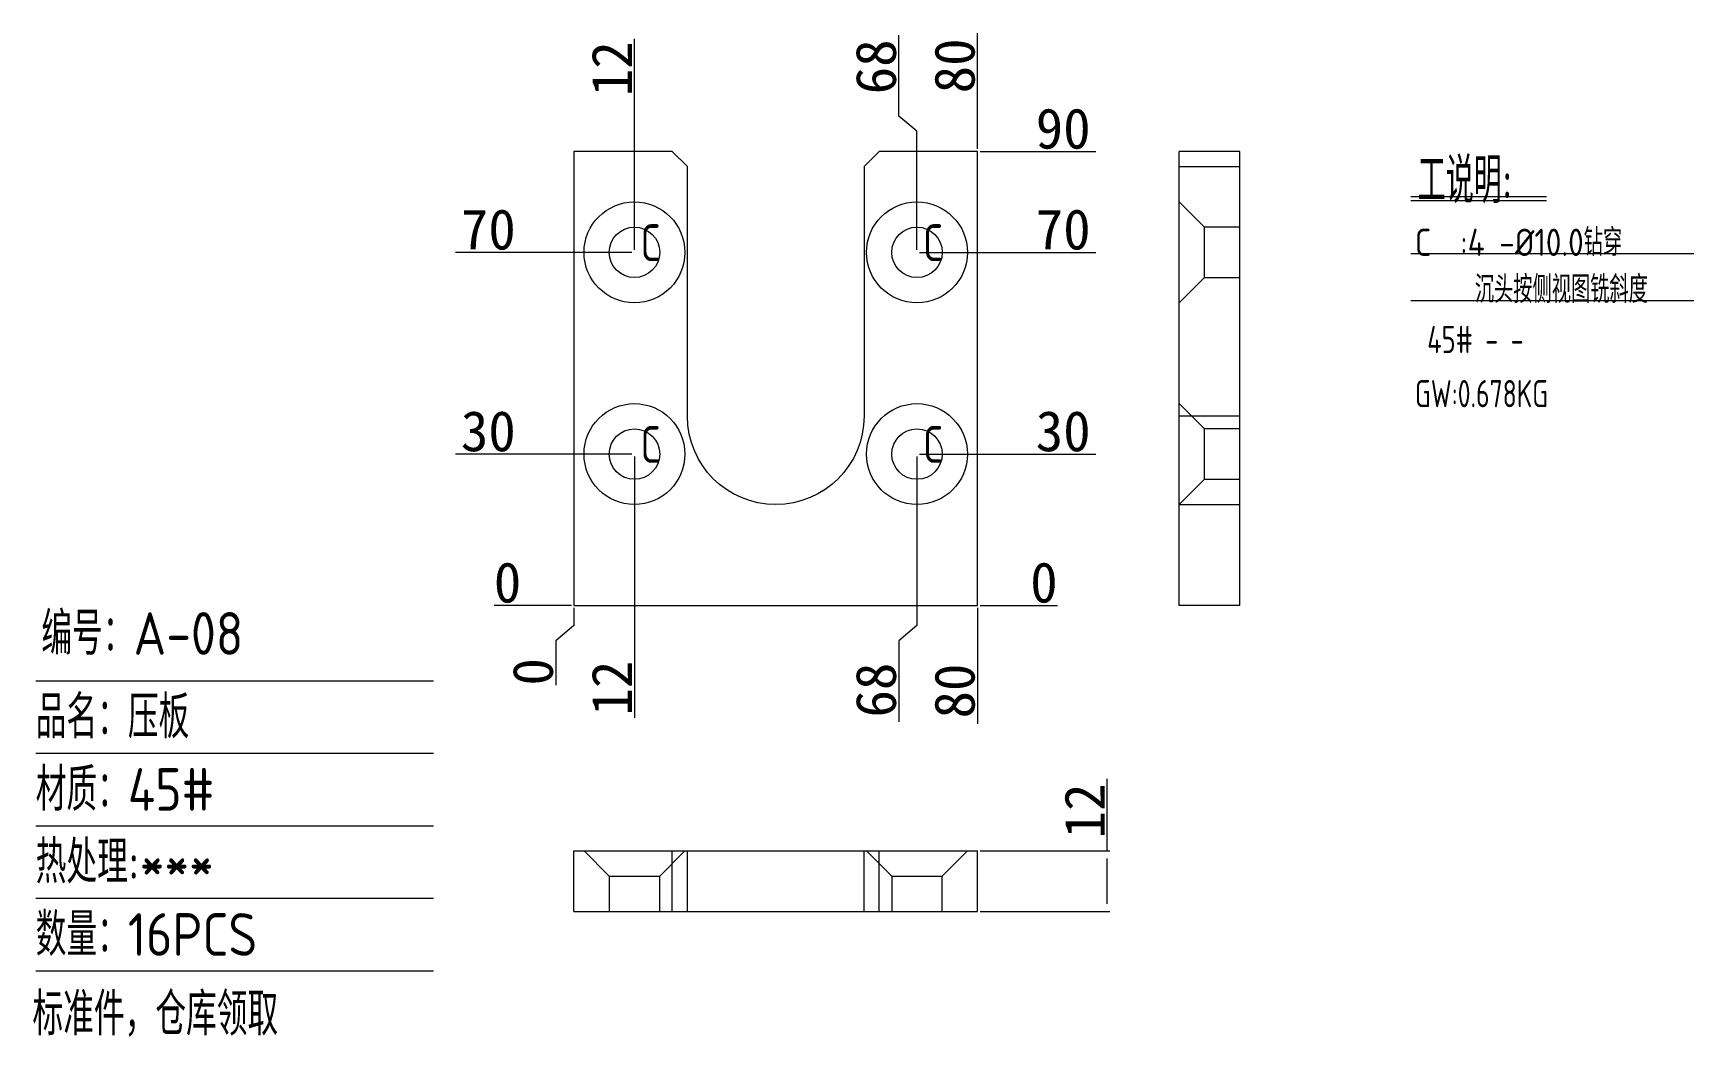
# Model space of a CAD drawing. Header units: millimetres. Extents: x 12811 to 13140, y 12659 to 12858.
import ezdxf

# ---------------------------------------------------------------- set-up
doc = ezdxf.new("R2010")
doc.units = ezdxf.units.MM
doc.linetypes.add('DASHED', pattern=[0])
doc.layers.add('151', color=7, linetype='Continuous', true_color=0xffffff)
doc.layers.add('dim_temp', color=161, linetype='Continuous', lineweight=9)
doc.layers.add('TEXT', color=4, linetype='Continuous')
doc.styles.add('_PUG_ERP', font='txt')
doc.styles.add('gbenor', font='gbenor.shx', dxfattribs={"bigfont": 'gbcbig'})
doc.dimstyles.new('_PUG_ERP', dxfattribs={"dimtxt": 8, "dimasz": 1.5, "dimexe": 0.5, "dimexo": 0.5, "dimgap": 0.5, "dimtad": 1, "dimtxsty": '_PUG_ERP', "dimblk": 'CLOSEDBLANK', "dimcen": 0, "dimclrd": 4, "dimclre": 4, "dimclrt": 3, "dimazin": 3, "dimtfac": 1, "dimtmove": 0, "dimatfit": 3, "dimldrblk": 'CLOSEDBLANK', "dimlwd": 9, "dimlwe": 9})

# ---------------------------------------------------------------- blocks, each defined once
blk = doc.blocks.new('*D1266')
at = {"layer": 'Defpoints', "color": 0}
for p in [(12917.79, 12744.6), (12997.79, 12744.6), (13007.79, 12744.6)]:
    blk.add_point(p, dxfattribs=at)
at = {"layer": 'dim_temp', "color": 4, "lineweight": 9}
blk.add_line((12998.29, 12744.6), (13013.63, 12744.6), dxfattribs=at)
at = {"layer": 'dim_temp', "color": 3, "lineweight": 18, "insert": (13010.96, 12749.1), "char_height": 8, "attachment_point": 5, "style": '_PUG_ERP'}
blk.add_mtext('0', dxfattribs=at)
blk = doc.blocks.new('_ClosedBlank')
blk = doc.blocks.new('*D1267')
at = {"layer": 'Defpoints', "color": 0}
for p in [(12985.79, 12774.6), (13007.79, 12774.6), (12917.79, 12744.6)]:
    blk.add_point(p, dxfattribs=at)
at = {"layer": 'dim_temp', "color": 4, "lineweight": 9}
blk.add_line((12986.29, 12774.6), (13021.25, 12774.6), dxfattribs=at)
at = {"layer": 'dim_temp', "color": 3, "lineweight": 18, "insert": (13014.77, 12779.1), "char_height": 8, "attachment_point": 5, "style": '_PUG_ERP'}
blk.add_mtext('30', dxfattribs=at)
blk = doc.blocks.new('*D1268')
at = {"layer": 'Defpoints', "color": 0}
for p in [(12985.79, 12814.6), (13007.79, 12814.6), (12917.79, 12744.6)]:
    blk.add_point(p, dxfattribs=at)
at = {"layer": 'dim_temp', "color": 4, "lineweight": 9}
blk.add_line((12986.29, 12814.6), (13021.25, 12814.6), dxfattribs=at)
at = {"layer": 'dim_temp', "color": 3, "lineweight": 18, "insert": (13014.77, 12819.1), "char_height": 8, "attachment_point": 5, "style": '_PUG_ERP'}
blk.add_mtext('70', dxfattribs=at)
blk = doc.blocks.new('*D1269')
at = {"layer": 'Defpoints', "color": 0}
for p in [(12997.79, 12834.6), (13007.79, 12834.6), (12917.79, 12744.6)]:
    blk.add_point(p, dxfattribs=at)
at = {"layer": 'dim_temp', "color": 4, "lineweight": 9}
blk.add_line((12998.29, 12834.6), (13021.25, 12834.6), dxfattribs=at)
at = {"layer": 'dim_temp', "color": 3, "lineweight": 18, "insert": (13014.77, 12839.1), "char_height": 8, "attachment_point": 5, "style": '_PUG_ERP'}
blk.add_mtext('90', dxfattribs=at)
blk = doc.blocks.new('*D1270')
at = {"layer": 'Defpoints', "color": 0}
for p in [(12907.79, 12744.6), (12917.79, 12744.6), (12917.79, 12744.6)]:
    blk.add_point(p, dxfattribs=at)
at = {"layer": 'dim_temp', "color": 4, "lineweight": 9}
blk.add_line((12917.29, 12744.6), (12901.96, 12744.6), dxfattribs=at)
at = {"layer": 'dim_temp', "color": 3, "lineweight": 18, "insert": (12904.63, 12749.1), "char_height": 8, "attachment_point": 5, "style": '_PUG_ERP'}
blk.add_mtext('0', dxfattribs=at)
blk = doc.blocks.new('*D1271')
at = {"layer": 'Defpoints', "color": 0}
for p in [(12907.79, 12774.6), (12929.79, 12774.6), (12917.79, 12744.6)]:
    blk.add_point(p, dxfattribs=at)
at = {"layer": 'dim_temp', "color": 4, "lineweight": 9}
blk.add_line((12929.29, 12774.6), (12894.34, 12774.6), dxfattribs=at)
at = {"layer": 'dim_temp', "color": 3, "lineweight": 18, "insert": (12900.82, 12779.1), "char_height": 8, "attachment_point": 5, "style": '_PUG_ERP'}
blk.add_mtext('30', dxfattribs=at)
blk = doc.blocks.new('*D1272')
at = {"layer": 'Defpoints', "color": 0}
for p in [(12907.79, 12814.6), (12929.79, 12814.6), (12917.79, 12744.6)]:
    blk.add_point(p, dxfattribs=at)
at = {"layer": 'dim_temp', "color": 4, "lineweight": 9}
blk.add_line((12929.29, 12814.6), (12894.34, 12814.6), dxfattribs=at)
at = {"layer": 'dim_temp', "color": 3, "lineweight": 18, "insert": (12900.82, 12819.1), "char_height": 8, "attachment_point": 5, "style": '_PUG_ERP'}
blk.add_mtext('70', dxfattribs=at)
blk = doc.blocks.new('*D1273')
at = {"layer": 'Defpoints', "color": 0}
for p in [(12917.79, 12744.6), (12997.79, 12744.6), (12997.79, 12734.6)]:
    blk.add_point(p, dxfattribs=at)
at = {"layer": 'dim_temp', "color": 4, "lineweight": 9}
blk.add_line((12997.79, 12744.1), (12997.79, 12721.14), dxfattribs=at)
at = {"layer": 'dim_temp', "color": 3, "lineweight": 18, "insert": (12993.29, 12727.62), "char_height": 8, "attachment_point": 5, "rotation": 90, "style": '_PUG_ERP'}
blk.add_mtext('80', dxfattribs=at)
blk = doc.blocks.new('*D1274')
at = {"layer": 'Defpoints', "color": 0}
for p in [(12985.79, 12774.6), (12917.79, 12744.6), (12982.19, 12734.6)]:
    blk.add_point(p, dxfattribs=at)
at = {"layer": 'dim_temp', "color": 4, "lineweight": 9}
for p, q in [((12985.79, 12774.1), (12985.79, 12740.6)), ((12985.79, 12740.6), (12982.19, 12737.6)), ((12982.19, 12737.6), (12982.19, 12721.52))]:
    blk.add_line(p, q, dxfattribs=at)
at = {"layer": 'dim_temp', "color": 3, "lineweight": 18, "insert": (12977.69, 12727.81), "char_height": 8, "attachment_point": 5, "rotation": 90, "style": '_PUG_ERP'}
blk.add_mtext('68', dxfattribs=at)
blk = doc.blocks.new('*D1275')
at = {"layer": 'Defpoints', "color": 0}
for p in [(12929.79, 12774.6), (12917.79, 12744.6), (12929.79, 12734.6)]:
    blk.add_point(p, dxfattribs=at)
at = {"layer": 'dim_temp', "color": 4, "lineweight": 9}
blk.add_line((12929.79, 12774.1), (12929.79, 12722.29), dxfattribs=at)
at = {"layer": 'dim_temp', "color": 3, "lineweight": 18, "insert": (12925.29, 12728.19), "char_height": 8, "attachment_point": 5, "rotation": 90, "style": '_PUG_ERP'}
blk.add_mtext('12', dxfattribs=at)
blk = doc.blocks.new('*D1276')
at = {"layer": 'Defpoints', "color": 0}
for p in [(12917.79, 12744.6), (12917.79, 12744.6), (12914.19, 12734.6)]:
    blk.add_point(p, dxfattribs=at)
at = {"layer": 'dim_temp', "color": 4, "lineweight": 9}
for p, q in [((12917.79, 12744.1), (12917.79, 12740.6)), ((12917.79, 12740.6), (12914.19, 12737.6)), ((12914.19, 12737.6), (12914.19, 12728.76))]:
    blk.add_line(p, q, dxfattribs=at)
at = {"layer": 'dim_temp', "color": 3, "lineweight": 18, "insert": (12909.69, 12731.43), "char_height": 8, "attachment_point": 5, "rotation": 90, "style": '_PUG_ERP'}
blk.add_mtext('0', dxfattribs=at)
blk = doc.blocks.new('*D1277')
at = {"layer": 'Defpoints', "color": 0}
for p in [(12997.79, 12844.6), (12997.79, 12834.6), (12917.79, 12744.6)]:
    blk.add_point(p, dxfattribs=at)
at = {"layer": 'dim_temp', "color": 4, "lineweight": 9}
blk.add_line((12997.79, 12835.1), (12997.79, 12858.05), dxfattribs=at)
at = {"layer": 'dim_temp', "color": 3, "lineweight": 18, "insert": (12993.29, 12851.57), "char_height": 8, "attachment_point": 5, "rotation": 90, "style": '_PUG_ERP'}
blk.add_mtext('80', dxfattribs=at)
blk = doc.blocks.new('*D1278')
at = {"layer": 'Defpoints', "color": 0}
for p in [(12982.19, 12844.6), (12985.79, 12814.6), (12917.79, 12744.6)]:
    blk.add_point(p, dxfattribs=at)
at = {"layer": 'dim_temp', "color": 4, "lineweight": 9}
for p, q in [((12982.19, 12841.6), (12982.19, 12857.67)), ((12985.79, 12838.6), (12982.19, 12841.6)), ((12985.79, 12815.1), (12985.79, 12838.6))]:
    blk.add_line(p, q, dxfattribs=at)
at = {"layer": 'dim_temp', "color": 3, "lineweight": 18, "insert": (12977.69, 12851.38), "char_height": 8, "attachment_point": 5, "rotation": 90, "style": '_PUG_ERP'}
blk.add_mtext('68', dxfattribs=at)
blk = doc.blocks.new('*D1279')
at = {"layer": 'Defpoints', "color": 0}
for p in [(12929.79, 12844.6), (12929.79, 12814.6), (12917.79, 12744.6)]:
    blk.add_point(p, dxfattribs=at)
at = {"layer": 'dim_temp', "color": 4, "lineweight": 9}
blk.add_line((12929.79, 12815.1), (12929.79, 12856.91), dxfattribs=at)
at = {"layer": 'dim_temp', "color": 3, "lineweight": 18, "insert": (12925.29, 12851), "char_height": 8, "attachment_point": 5, "rotation": 90, "style": '_PUG_ERP'}
blk.add_mtext('12', dxfattribs=at)
blk = doc.blocks.new('*D1280')
at = {"layer": 'Defpoints', "color": 0}
for p in [(12997.79, 12695.93), (13023.51, 12695.93), (12997.79, 12683.93)]:
    blk.add_point(p, dxfattribs=at)
at = {"layer": 'dim_temp', "color": 4, "lineweight": 9}
for p, q in [((13023.51, 12695.93), (13023.51, 12710.24)), ((12998.29, 12695.93), (13024.01, 12695.93)), ((13023.51, 12685.43), (13023.51, 12694.43)), ((12998.29, 12683.93), (13024.01, 12683.93))]:
    blk.add_line(p, q, dxfattribs=at)
at = {"layer": 'dim_temp', "color": 3, "lineweight": 18, "insert": (13019.01, 12703.84), "char_height": 8, "attachment_point": 5, "rotation": 90, "style": '_PUG_ERP'}
blk.add_mtext('12', dxfattribs=at)

msp = doc.modelspace()

# ---------------------------------------------------------------- linework, layer by layer
at = {"layer": '151', "color": 135, "linetype": 'DASHED', "lineweight": 13}
for p, q in [((13037.793, 12834.596), (13037.793, 12834.596)), ((13037.793, 12834.596), (13037.793, 12834.596)), ((13049.793, 12834.596), (13049.793, 12834.596)), ((13049.793, 12834.596), (13049.793, 12834.596)), ((13037.793, 12831.596), (13049.793, 12831.596)), ((13042.793, 12819.596), (13037.793, 12824.596)), ((13037.793, 12804.596), (13042.793, 12809.596)), ((13042.793, 12779.596), (13037.793, 12784.596)), ((13037.793, 12764.596), (13042.793, 12769.596)), ((13037.793, 12764.596), (13049.793, 12764.596)), ((13037.793, 12744.596), (13037.793, 12744.596)), ((13049.793, 12744.596), (13049.793, 12744.596)), ((12919.793, 12695.935), (12924.793, 12690.935)), ((12934.793, 12690.935), (12939.793, 12695.935)), ((12937.294, 12683.935), (12937.294, 12695.935)), ((12940.293, 12695.935), (12940.293, 12695.935)), ((12940.293, 12683.935), (12940.293, 12695.935)), ((12975.293, 12695.935), (12975.293, 12695.935)), ((12975.293, 12683.935), (12975.293, 12695.935)), ((12975.793, 12695.935), (12980.793, 12690.935)), ((12978.293, 12683.935), (12978.293, 12695.935)), ((12990.793, 12690.935), (12995.793, 12695.935)), ((12940.293, 12683.935), (12940.293, 12683.935)), ((12975.293, 12683.935), (12975.293, 12683.935))]:
    msp.add_line(p, q, dxfattribs=at)
at = {"layer": '151', "color": 135, "linetype": 'Continuous', "lineweight": 13}
for p, q in [((13037.793, 12744.596), (13037.793, 12834.596)), ((13049.793, 12834.596), (13037.793, 12834.596)), ((13049.793, 12744.596), (13049.793, 12834.596)), ((13049.793, 12744.596), (13037.793, 12744.596)), ((12917.793, 12695.935), (12997.793, 12695.935)), ((12917.793, 12683.935), (12917.793, 12695.935)), ((12997.793, 12683.935), (12997.793, 12695.935)), ((12917.793, 12683.935), (12997.793, 12683.935))]:
    msp.add_line(p, q, dxfattribs=at)
at = {"layer": '151', "color": 8, "linetype": 'Continuous', "lineweight": 18}
for p, q in [((13083.694, 12825.67), (13110.569, 12825.67)), ((13083.694, 12824.859), (13110.569, 12824.859)), ((13083.694, 12814.392), (13139.78, 12814.392)), ((13083.694, 12805.046), (13139.78, 12805.046))]:
    msp.add_line(p, q, dxfattribs=at)
at = {"layer": '151', "color": 31, "linetype": 'DASHED', "lineweight": 13}
for p, q in [((13049.793, 12819.596), (13042.793, 12819.596)), ((13042.793, 12809.596), (13042.793, 12819.596)), ((13042.793, 12809.596), (13049.793, 12809.596)), ((13049.793, 12779.596), (13042.793, 12779.596)), ((13042.793, 12769.596), (13042.793, 12779.596)), ((13042.793, 12769.596), (13049.793, 12769.596)), ((12924.793, 12690.935), (12924.793, 12683.935)), ((12924.793, 12690.935), (12934.793, 12690.935)), ((12934.793, 12683.935), (12934.793, 12690.935)), ((12980.793, 12690.935), (12980.793, 12683.935)), ((12980.793, 12690.935), (12990.793, 12690.935)), ((12990.793, 12683.935), (12990.793, 12690.935))]:
    msp.add_line(p, q, dxfattribs=at)
at = {"layer": '151', "color": 155, "linetype": 'DASHED', "lineweight": 13}
msp.add_line((13049.793, 12782.096), (13037.793, 12782.096), dxfattribs=at)
msp.add_line((13049.793, 12782.096), (13037.793, 12782.096), dxfattribs=at)
at = {"layer": '151', "color": 135, "lineweight": 18}
msp.add_lwpolyline([(12937.294, 12834.596), (12917.793, 12834.596), (12917.793, 12744.596), (12997.793, 12744.596), (12997.793, 12834.596), (12978.293, 12834.596), (12975.293, 12831.596), (12975.293, 12782.096, -0.9999744), (12940.293, 12782.096), (12940.293, 12831.596)], format="xyb", close=True, dxfattribs=at)
at = {"layer": '151', "color": 135, "linetype": 'Continuous', "lineweight": 13}
for centre in [(12929.793, 12814.596), (12985.793, 12814.596), (12929.793, 12774.596), (12985.793, 12774.596)]:
    msp.add_circle(centre, 10, dxfattribs=at)
at = {"layer": '151', "color": 31, "linetype": 'Continuous', "lineweight": 13}
for centre in [(12929.793, 12814.596), (12985.793, 12814.596), (12929.793, 12774.596), (12985.793, 12774.596)]:
    msp.add_circle(centre, 5, dxfattribs=at)
at = {"layer": 'TEXT', "color": 4, "lineweight": 9}
for p, q in [((12811.1, 12729.67), (12889.93, 12729.67)), ((12811.1, 12715.294), (12889.93, 12715.294)), ((12811.1, 12700.917), (12889.93, 12700.917)), ((12811.1, 12686.541), (12889.93, 12686.541)), ((12811.1, 12672.164), (12889.93, 12672.164))]:
    msp.add_line(p, q, dxfattribs=at)

# ---------------------------------------------------------------- texts
at = {"layer": '151', "color": 4, "linetype": 'Continuous', "lineweight": 13, "attachment_point": 7, "line_spacing_factor": 0.63253, "style": 'gbenor'}
for s, insert, char_height in [('\\W0.8583;工说明:', (13085.044, 12824.285), 9), ('\\W0.8969;C', (12930.988, 12812.864), 7.3), ('\\W0.8969;C', (12986.988, 12812.864), 7.3), ('\\W0.9805;C  :4 -%%c10.0钻穿', (13084.504, 12813.885), 5.4), ('\\W0.9805;沉头按侧视图铣斜度', (13096.377, 12804.539), 5.4), ('\\W0.8293; 45# - - ', (13084.504, 12794.623), 5.4), ('\\W0.8055;GW:0.678KG ', (13084.504, 12783.886), 5.4), ('\\W0.8969;C', (12930.988, 12772.864), 7.3), ('\\W0.8969;C', (12986.988, 12772.864), 7.3)]:
    msp.add_mtext(s, dxfattribs=dict(at, insert=insert, char_height=char_height))
at = {"layer": 'TEXT', "color": 3, "lineweight": 9, "style": 'gbenor'}
for s, p in [('编号：A-08', (12812.223, 12734.809)), ('品名：压板', (12811.1, 12718.254)), ('材质：45#', (12811.1, 12703.877)), ('热处理:***', (12811.1, 12689.501)), ('数量：16PCS', (12811.1, 12675.124)), ('标准件，仓库领取', (12810.458, 12659.338))]:
    msp.add_text(s, height=8.4567, dxfattribs=at).set_placement(p)

# ---------------------------------------------------------------- dimensions: what is measured, and where the dimension line sits
at = {"layer": 'dim_temp', "lineweight": 18}
for feature_location, offset, dtype, origin, picture, middle in [((12997.793, 12834.596), (0, 10), 1, (12917.793, 12744.596), '*D1277', (12993.293, 12851.572)), ((12985.793, 12814.596), (-3.6, 30), 1, (12917.793, 12744.596), '*D1278', (12977.693, 12851.381)), ((12929.793, 12814.596), (0, 30), 1, (12917.793, 12744.596), '*D1279', (12925.293, 12851)), ((12997.793, 12834.596), (10, 0), 0, (12917.793, 12744.596), '*D1269', (13014.769, 12839.096)), ((12929.793, 12814.596), (-22, 0), 0, (12917.793, 12744.596), '*D1272', (12900.817, 12819.096)), ((12985.793, 12814.596), (22, 0), 0, (12917.793, 12744.596), '*D1268', (13014.769, 12819.096)), ((12929.793, 12774.596), (-22, 0), 0, (12917.793, 12744.596), '*D1271', (12900.817, 12779.096)), ((12985.793, 12774.596), (22, 0), 0, (12917.793, 12744.596), '*D1267', (13014.769, 12779.096)), ((12985.793, 12774.596), (-3.6, -40), 1, (12917.793, 12744.596), '*D1274', (12977.693, 12727.81)), ((12929.793, 12774.596), (0, -40), 1, (12917.793, 12744.596), '*D1275', (12925.293, 12728.191)), ((12917.793036249, 12744.59565645), (-10, 0), 0, (12917.793036249, 12744.59565645), '*D1270', (12904.626369582, 12749.09565645)), ((12997.793036249, 12744.59565645), (10, 0), 0, (12917.793036249, 12744.59565645), '*D1266', (13010.959702916, 12749.09565645)), ((12917.793036249, 12744.59565645), (-3.6, -10), 1, (12917.793036249, 12744.59565645), '*D1276', (12909.693036249, 12731.428989784)), ((12997.793, 12744.596), (0, -10), 1, (12917.793, 12744.596), '*D1273', (12993.293, 12727.619))]:
    dim = msp.add_ordinate_dim(feature_location=feature_location, offset=offset, dtype=dtype, origin=origin, dimstyle='_PUG_ERP', dxfattribs=at)
    dim.commit()
    dim.dimension.update_dxf_attribs({"geometry": picture, "text_midpoint": middle})
dim = msp.add_linear_dim(base=(13023.511, 12695.935), p1=(12997.793, 12683.935), p2=(12997.793, 12695.935), angle=90, dimstyle='_PUG_ERP', dxfattribs=at)
dim.commit()
dim.dimension.update_dxf_attribs({"geometry": '*D1280', "text_midpoint": (13019.011, 12703.839)})

doc.saveas('drawing.dxf')
